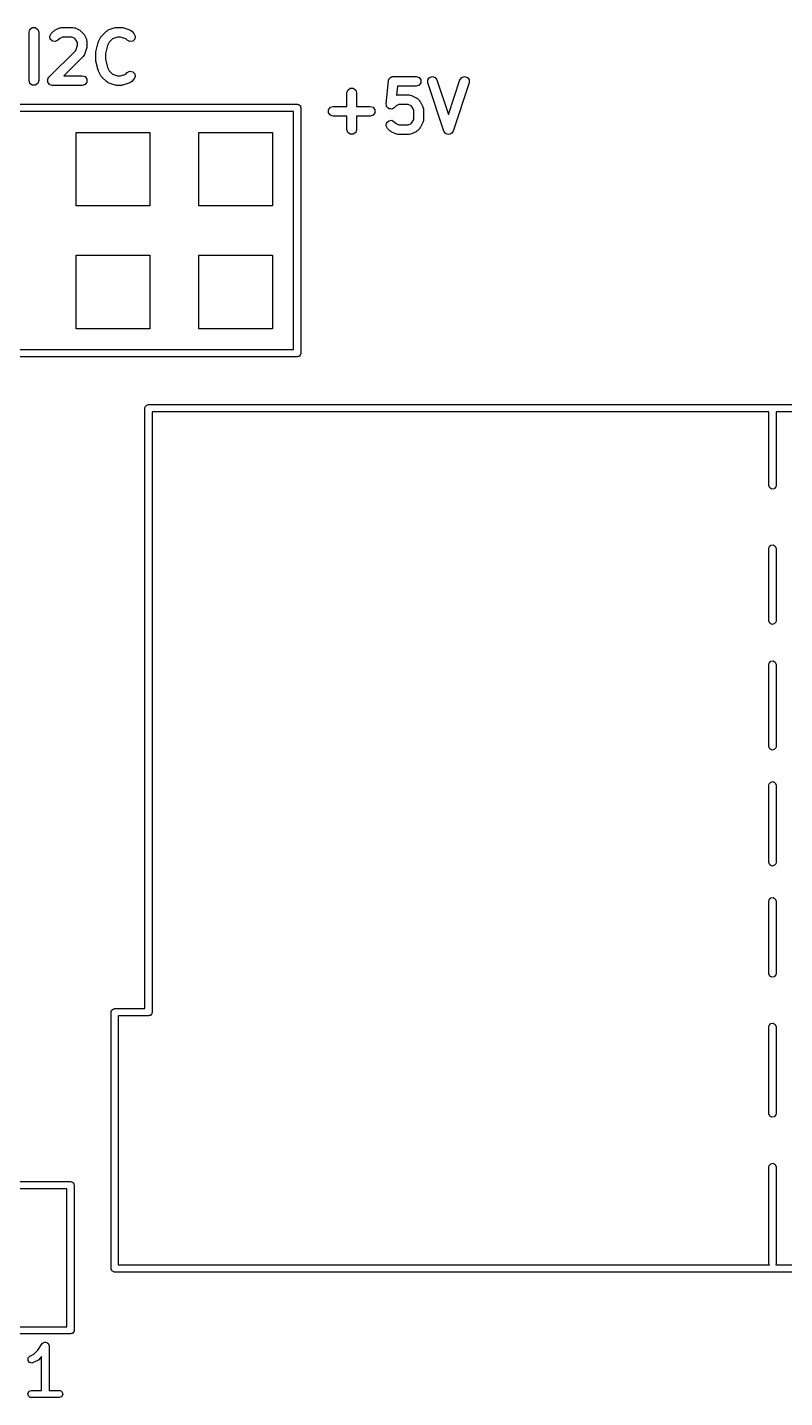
# Model space of a CAD drawing. Extents: x 0.1 to 2.5, y -0.97 to 0.18.
# Drawn here: x 0.69 to 1.307, y -0.941 to 0.175 of the extents above; entities that cross this region are included whole.
import ezdxf

# ---------------------------------------------------------------- set-up
doc = ezdxf.new("R2010")
doc.units = 0
doc.header["$MEASUREMENT"] = 0
doc.layers.add('BLACK', color=7, linetype='CONTINUOUS')

msp = doc.modelspace()

# ---------------------------------------------------------------- linework, layer by layer
at = {"layer": 'BLACK', "linetype": 'CONTINUOUS'}
for p, q in [((0.6917, 0.1716), (0.6924, 0.1739)), ((0.6917, 0.1322), (0.6917, 0.1716)), ((0.6924, 0.1739), (0.6944, 0.1753)), ((0.6944, 0.1753), (0.6968, 0.1753)), ((0.6968, 0.1753), (0.6988, 0.1739)), ((0.6988, 0.1739), (0.6996, 0.1716)), ((0.6996, 0.1716), (0.6996, 0.1322)), ((0.7086, 0.1684), (0.7097, 0.1706)), ((0.709, 0.166), (0.7086, 0.1684)), ((0.7097, 0.1706), (0.7116, 0.1725)), ((0.7116, 0.1725), (0.7122, 0.1728)), ((0.7122, 0.1728), (0.7126, 0.1732)), ((0.7126, 0.1732), (0.7164, 0.1751)), ((0.7164, 0.1751), (0.7173, 0.1752)), ((0.719, 0.1676), (0.7167, 0.1664)), ((0.7173, 0.1752), (0.7181, 0.1755)), ((0.7181, 0.1755), (0.7275, 0.1755)), ((0.7266, 0.1676), (0.719, 0.1676)), ((0.7289, 0.1664), (0.7266, 0.1676)), ((0.7275, 0.1755), (0.7284, 0.1752)), ((0.7284, 0.1752), (0.7293, 0.1751)), ((0.7293, 0.1751), (0.733, 0.1732)), ((0.733, 0.1732), (0.7335, 0.1728)), ((0.7335, 0.1728), (0.734, 0.1725)), ((0.734, 0.1725), (0.7359, 0.1706)), ((0.7359, 0.1706), (0.7362, 0.17)), ((0.7362, 0.17), (0.7366, 0.1696)), ((0.7366, 0.1696), (0.7385, 0.1658)), ((0.7483, 0.1639), (0.7502, 0.1677)), ((0.7502, 0.1677), (0.7507, 0.1682)), ((0.7507, 0.1682), (0.751, 0.1687)), ((0.751, 0.1687), (0.7547, 0.1725)), ((0.7547, 0.1725), (0.7555, 0.1729)), ((0.7555, 0.1729), (0.7562, 0.1734)), ((0.7562, 0.1734), (0.7619, 0.1753)), ((0.7638, 0.1676), (0.7596, 0.1662)), ((0.7619, 0.1753), (0.7625, 0.1753)), ((0.7625, 0.1753), (0.7631, 0.1755)), ((0.7631, 0.1755), (0.7669, 0.1755)), ((0.7662, 0.1676), (0.7638, 0.1676)), ((0.7704, 0.1662), (0.7662, 0.1676)), ((0.7669, 0.1755), (0.7675, 0.1753)), ((0.7675, 0.1753), (0.7681, 0.1753)), ((0.7681, 0.1753), (0.7737, 0.1734)), ((0.7737, 0.1734), (0.7745, 0.1729)), ((0.7745, 0.1729), (0.7753, 0.1725)), ((0.7753, 0.1725), (0.7771, 0.1706)), ((0.7771, 0.1706), (0.7782, 0.1684)), ((0.7782, 0.1684), (0.7779, 0.166)), ((0.7078, 0.135), (0.7297, 0.1568)), ((0.7107, 0.1643), (0.709, 0.166)), ((0.7131, 0.1639), (0.7107, 0.1643)), ((0.7153, 0.165), (0.7131, 0.1639)), ((0.7167, 0.1664), (0.7153, 0.165)), ((0.7299, 0.1655), (0.7289, 0.1664)), ((0.7297, 0.1568), (0.7311, 0.161)), ((0.7311, 0.1631), (0.7299, 0.1655)), ((0.7311, 0.161), (0.7311, 0.1631)), ((0.7387, 0.1591), (0.7369, 0.1534)), ((0.7385, 0.1658), (0.7386, 0.1649)), ((0.7386, 0.1649), (0.7389, 0.1641)), ((0.7389, 0.1603), (0.7387, 0.1597)), ((0.7387, 0.1597), (0.7387, 0.1591)), ((0.7389, 0.1641), (0.7389, 0.1603)), ((0.7462, 0.1556), (0.748, 0.1631)), ((0.748, 0.1631), (0.7483, 0.1635)), ((0.7483, 0.1635), (0.7483, 0.1639)), ((0.7556, 0.1608), (0.7539, 0.1542)), ((0.757, 0.1636), (0.7556, 0.1608)), ((0.7596, 0.1662), (0.757, 0.1636)), ((0.7716, 0.165), (0.7704, 0.1662)), ((0.7737, 0.1639), (0.7716, 0.165)), ((0.7761, 0.1643), (0.7737, 0.1639)), ((0.7779, 0.166), (0.7761, 0.1643)), ((0.7359, 0.1519), (0.7201, 0.1361)), ((0.7363, 0.1527), (0.7359, 0.1519)), ((0.7369, 0.1534), (0.7363, 0.1527)), ((0.7461, 0.1547), (0.7462, 0.1552)), ((0.7461, 0.1491), (0.7461, 0.1547)), ((0.7462, 0.1486), (0.7461, 0.1491)), ((0.7462, 0.1552), (0.7462, 0.1556)), ((0.7462, 0.1481), (0.7462, 0.1486)), ((0.748, 0.1406), (0.7462, 0.1481)), ((0.7539, 0.1542), (0.7539, 0.1495)), ((0.7539, 0.1495), (0.7556, 0.1429)), ((0.7069, 0.1334), (0.7074, 0.1342)), ((0.7074, 0.1342), (0.7078, 0.135)), ((0.7201, 0.1361), (0.735, 0.1361)), ((0.735, 0.1361), (0.7373, 0.1354)), ((0.7373, 0.1354), (0.7387, 0.1334)), ((0.7483, 0.1402), (0.748, 0.1406)), ((0.7483, 0.1398), (0.7483, 0.1402)), ((0.7502, 0.1361), (0.7483, 0.1398)), ((0.7507, 0.1356), (0.7502, 0.1361)), ((0.751, 0.135), (0.7507, 0.1356)), ((0.7547, 0.1313), (0.751, 0.135)), ((0.7556, 0.1429), (0.757, 0.1401)), ((0.757, 0.1401), (0.7596, 0.1375)), ((0.7596, 0.1375), (0.7638, 0.1361)), ((0.7638, 0.1361), (0.7662, 0.1361)), ((0.7662, 0.1361), (0.7704, 0.1375)), ((0.7704, 0.1375), (0.7716, 0.1387)), ((0.7716, 0.1387), (0.7737, 0.1398)), ((0.7737, 0.1398), (0.7761, 0.1394)), ((0.7761, 0.1394), (0.7779, 0.1377)), ((0.7782, 0.1353), (0.7771, 0.1332)), ((0.7779, 0.1377), (0.7782, 0.1353)), ((0.9849, 0.1334), (0.9852, 0.1342)), ((0.9852, 0.1342), (0.9856, 0.1344)), ((0.9856, 0.1344), (0.9858, 0.1347)), ((0.9858, 0.1347), (0.9866, 0.135)), ((0.9866, 0.135), (0.9873, 0.1354)), ((0.9873, 0.1354), (0.9877, 0.1354)), ((0.9877, 0.1354), (0.9881, 0.1355)), ((0.9881, 0.1355), (1.0069, 0.1355)), ((1.0069, 0.1355), (1.0092, 0.1347)), ((1.0092, 0.1347), (1.0106, 0.1328)), ((1.0162, 0.1327), (1.0177, 0.1347)), ((1.0177, 0.1347), (1.02, 0.1355)), ((1.02, 0.1355), (1.0223, 0.1348)), ((1.0223, 0.1348), (1.0237, 0.1328)), ((1.0425, 0.1328), (1.0439, 0.1348)), ((1.0439, 0.1348), (1.0463, 0.1355)), ((1.0463, 0.1355), (1.0486, 0.1347)), ((1.0486, 0.1347), (1.05, 0.1327)), ((0.6924, 0.1299), (0.6917, 0.1322)), ((0.6944, 0.1284), (0.6924, 0.1299)), ((0.6968, 0.1284), (0.6944, 0.1284)), ((0.6988, 0.1299), (0.6968, 0.1284)), ((0.6996, 0.1322), (0.6988, 0.1299)), ((0.7067, 0.1328), (0.7069, 0.1331)), ((0.7069, 0.1319), (0.7067, 0.1328)), ((0.7069, 0.1331), (0.7069, 0.1334)), ((0.7069, 0.131), (0.7069, 0.1319)), ((0.7071, 0.1307), (0.7069, 0.131)), ((0.7071, 0.1304), (0.7071, 0.1307)), ((0.7078, 0.1298), (0.7071, 0.1304)), ((0.7083, 0.129), (0.7078, 0.1298)), ((0.7086, 0.1289), (0.7083, 0.129)), ((0.7088, 0.1287), (0.7086, 0.1289)), ((0.7097, 0.1285), (0.7088, 0.1287)), ((0.7106, 0.1283), (0.7097, 0.1285)), ((0.735, 0.1283), (0.7106, 0.1283)), ((0.7373, 0.129), (0.735, 0.1283)), ((0.7387, 0.131), (0.7373, 0.129)), ((0.7387, 0.1334), (0.7387, 0.131)), ((0.7555, 0.1309), (0.7547, 0.1313)), ((0.7562, 0.1303), (0.7555, 0.1309)), ((0.7619, 0.1285), (0.7562, 0.1303)), ((0.7625, 0.1285), (0.7619, 0.1285)), ((0.7631, 0.1283), (0.7625, 0.1285)), ((0.7669, 0.1283), (0.7631, 0.1283)), ((0.7675, 0.1285), (0.7669, 0.1283)), ((0.7681, 0.1285), (0.7675, 0.1285)), ((0.7737, 0.1303), (0.7681, 0.1285)), ((0.7745, 0.1309), (0.7737, 0.1303)), ((0.7753, 0.1313), (0.7745, 0.1309)), ((0.7771, 0.1332), (0.7753, 0.1313)), ((0.9504, 0.1222), (0.9512, 0.1245)), ((0.9512, 0.1245), (0.9532, 0.1259)), ((0.9532, 0.1259), (0.9556, 0.1259)), ((0.9556, 0.1259), (0.9576, 0.1245)), ((0.9576, 0.1245), (0.9583, 0.1222)), ((0.9823, 0.1132), (0.9842, 0.132)), ((0.9842, 0.132), (0.9844, 0.1323)), ((0.9844, 0.1328), (0.9849, 0.1334)), ((0.9844, 0.1323), (0.9844, 0.1328)), ((0.9917, 0.1276), (0.9909, 0.1202)), ((1.0069, 0.1276), (0.9917, 0.1276)), ((1.0092, 0.1284), (1.0069, 0.1276)), ((1.0106, 0.1303), (1.0092, 0.1284)), ((1.0106, 0.1328), (1.0106, 0.1303)), ((1.0163, 0.1303), (1.0162, 0.1327)), ((1.0294, 0.0909), (1.0163, 0.1303)), ((1.0237, 0.1328), (1.0331, 0.1046)), ((1.0331, 0.1046), (1.0425, 0.1328)), ((1.05, 0.1303), (1.0369, 0.0909)), ((1.05, 0.1327), (1.05, 0.1303)), ((0.41, 0.113), (0.91, 0.113)), ((0.91, 0.113), (0.9104, 0.1129)), ((0.9104, 0.1129), (0.9105, 0.1129)), ((0.9105, 0.1129), (0.9106, 0.1128)), ((0.9106, 0.1128), (0.911, 0.1128)), ((0.911, 0.1128), (0.9116, 0.1123)), ((0.9116, 0.1123), (0.9123, 0.1119)), ((0.9123, 0.1119), (0.9124, 0.1116)), ((0.9124, 0.1116), (0.9126, 0.1115)), ((0.9504, 0.1111), (0.9504, 0.1222)), ((0.9583, 0.1222), (0.9583, 0.1111)), ((0.9826, 0.1121), (0.9823, 0.1132)), ((0.9827, 0.111), (0.9826, 0.1121)), ((0.9928, 0.1126), (0.9905, 0.1115)), ((0.9909, 0.1202), (0.991, 0.1202)), ((0.991, 0.1202), (0.9919, 0.1205)), ((0.9919, 0.1205), (1.0012, 0.1205)), ((1.0003, 0.1126), (0.9928, 0.1126)), ((1.0027, 0.1115), (1.0003, 0.1126)), ((1.0012, 0.1205), (1.0021, 0.1202)), ((1.0021, 0.1202), (1.003, 0.1201)), ((1.003, 0.1201), (1.0068, 0.1182)), ((1.0068, 0.1182), (1.0072, 0.1178)), ((1.0072, 0.1178), (1.0078, 0.1175)), ((1.0078, 0.1175), (1.0097, 0.1156)), ((1.0097, 0.1156), (1.0099, 0.115)), ((1.0099, 0.115), (1.0104, 0.1146)), ((1.0104, 0.1146), (1.0123, 0.1108)), ((0.907, 0.107), (0.413, 0.107)), ((0.907, -0.087), (0.907, 0.107)), ((0.9126, 0.1115), (0.9127, 0.1107)), ((0.9127, 0.1107), (0.913, 0.11)), ((0.913, 0.11), (0.913, -0.09)), ((0.9356, 0.1084), (0.9371, 0.1104)), ((0.9356, 0.106), (0.9356, 0.1084)), ((0.9371, 0.104), (0.9356, 0.106)), ((0.9371, 0.1104), (0.9394, 0.1111)), ((0.9394, 0.1033), (0.9371, 0.104)), ((0.9394, 0.1111), (0.9504, 0.1111)), ((0.9504, 0.1033), (0.9394, 0.1033)), ((0.9504, 0.0922), (0.9504, 0.1033)), ((0.9583, 0.1111), (0.9694, 0.1111)), ((0.9694, 0.1033), (0.9583, 0.1033)), ((0.9583, 0.1033), (0.9583, 0.0922)), ((0.9694, 0.1111), (0.9717, 0.1104)), ((0.9717, 0.104), (0.9694, 0.1033)), ((0.9717, 0.1104), (0.9731, 0.1084)), ((0.9731, 0.106), (0.9717, 0.104)), ((0.9731, 0.1084), (0.9731, 0.106)), ((0.9828, 0.1109), (0.9827, 0.111)), ((0.9829, 0.1108), (0.9828, 0.1109)), ((0.9837, 0.1101), (0.9829, 0.1108)), ((0.9845, 0.1093), (0.9837, 0.1101)), ((0.9846, 0.1093), (0.9845, 0.1093)), ((0.9847, 0.1092), (0.9846, 0.1093)), ((0.9858, 0.1091), (0.9847, 0.1092)), ((0.9869, 0.1089), (0.9858, 0.1091)), ((0.987, 0.109), (0.9869, 0.1089)), ((0.9871, 0.109), (0.987, 0.109)), ((0.988, 0.1095), (0.9871, 0.109)), ((0.989, 0.11), (0.988, 0.1095)), ((0.9905, 0.1115), (0.989, 0.11)), ((1.0036, 0.1105), (1.0027, 0.1115)), ((1.0048, 0.1081), (1.0036, 0.1105)), ((1.0036, 0.0983), (1.0048, 0.1006)), ((1.0048, 0.1006), (1.0048, 0.1081)), ((1.0123, 0.1108), (1.0124, 0.1099)), ((1.0124, 0.1099), (1.0127, 0.1091)), ((1.0127, 0.1091), (1.0127, 0.0997)), ((0.73, 0.03), (0.73, 0.09)), ((0.73, 0.09), (0.79, 0.09)), ((0.79, 0.09), (0.79, 0.03)), ((0.83, 0.03), (0.83, 0.09)), ((0.83, 0.09), (0.89, 0.09)), ((0.89, 0.09), (0.89, 0.03)), ((0.9512, 0.0899), (0.9504, 0.0922)), ((0.9532, 0.0884), (0.9512, 0.0899)), ((0.9576, 0.0899), (0.9556, 0.0884)), ((0.9583, 0.0922), (0.9576, 0.0899)), ((0.9824, 0.0953), (0.9827, 0.0977)), ((0.9835, 0.0932), (0.9824, 0.0953)), ((0.9827, 0.0977), (0.9845, 0.0994)), ((0.9853, 0.0913), (0.9835, 0.0932)), ((0.9845, 0.0994), (0.9869, 0.0998)), ((0.9859, 0.091), (0.9853, 0.0913)), ((0.9864, 0.0905), (0.9859, 0.091)), ((0.9901, 0.0887), (0.9864, 0.0905)), ((0.9869, 0.0998), (0.989, 0.0987)), ((0.989, 0.0987), (0.9905, 0.0973)), ((0.9905, 0.0973), (0.9928, 0.0961)), ((0.9928, 0.0961), (1.0003, 0.0961)), ((1.0003, 0.0961), (1.0027, 0.0973)), ((1.0027, 0.0973), (1.0036, 0.0983)), ((1.0068, 0.0905), (1.003, 0.0887)), ((1.0072, 0.091), (1.0068, 0.0905)), ((1.0078, 0.0913), (1.0072, 0.091)), ((1.0097, 0.0932), (1.0078, 0.0913)), ((1.0099, 0.0937), (1.0097, 0.0932)), ((1.0104, 0.0942), (1.0099, 0.0937)), ((1.0123, 0.0979), (1.0104, 0.0942)), ((1.0124, 0.0988), (1.0123, 0.0979)), ((1.0127, 0.0997), (1.0124, 0.0988)), ((1.0301, 0.09), (1.0294, 0.0909)), ((1.0308, 0.089), (1.0301, 0.09)), ((1.0361, 0.09), (1.0355, 0.089)), ((1.0369, 0.0909), (1.0361, 0.09)), ((0.9556, 0.0884), (0.9532, 0.0884)), ((0.991, 0.0885), (0.9901, 0.0887)), ((0.9919, 0.0883), (0.991, 0.0885)), ((1.0012, 0.0883), (0.9919, 0.0883)), ((1.0021, 0.0885), (1.0012, 0.0883)), ((1.003, 0.0887), (1.0021, 0.0885)), ((1.032, 0.0886), (1.0308, 0.089)), ((1.0308, 0.089), (1.0308, 0.089)), ((1.0308, 0.089), (1.0308, 0.089)), ((1.0331, 0.0883), (1.032, 0.0886)), ((1.0332, 0.0883), (1.0331, 0.0883)), ((1.0331, 0.0883), (1.0331, 0.0883)), ((1.0343, 0.0886), (1.0332, 0.0883)), ((1.0354, 0.089), (1.0343, 0.0886)), ((1.0355, 0.089), (1.0354, 0.089)), ((1.0354, 0.089), (1.0354, 0.089)), ((0.79, 0.03), (0.73, 0.03)), ((0.89, 0.03), (0.83, 0.03)), ((0.73, -0.07), (0.73, -0.01)), ((0.73, -0.01), (0.79, -0.01)), ((0.79, -0.01), (0.79, -0.07)), ((0.83, -0.07), (0.83, -0.01)), ((0.83, -0.01), (0.89, -0.01)), ((0.89, -0.01), (0.89, -0.07)), ((0.79, -0.07), (0.73, -0.07)), ((0.89, -0.07), (0.83, -0.07)), ((0.413, -0.087), (0.907, -0.087)), ((0.91, -0.093), (0.41, -0.093)), ((0.9107, -0.0927), (0.91, -0.093)), ((0.9115, -0.0926), (0.9107, -0.0927)), ((0.9116, -0.0924), (0.9115, -0.0926)), ((0.9119, -0.0923), (0.9116, -0.0924)), ((0.9123, -0.0916), (0.9119, -0.0923)), ((0.9128, -0.091), (0.9123, -0.0916)), ((0.9129, -0.0905), (0.9128, -0.0906)), ((0.9128, -0.0906), (0.9128, -0.091)), ((0.913, -0.09), (0.9129, -0.0904)), ((0.9129, -0.0904), (0.9129, -0.0905)), ((0.7861, -0.1341), (0.7862, -0.1337)), ((0.7862, -0.1337), (0.7867, -0.1331)), ((0.7867, -0.1331), (0.7871, -0.1325)), ((0.7871, -0.1325), (0.7873, -0.1324)), ((0.7873, -0.1324), (0.7875, -0.1322)), ((0.7875, -0.1322), (0.7883, -0.132)), ((0.7883, -0.132), (0.789, -0.1318)), ((0.789, -0.1318), (2.2024, -0.1318)), ((0.786, -0.1347), (0.7861, -0.1343)), ((0.786, -0.6239), (0.786, -0.1347)), ((0.7861, -0.1342), (0.7861, -0.1341)), ((0.7861, -0.1343), (0.7861, -0.1342)), ((1.2939, -0.1377), (0.7919, -0.1377)), ((0.7919, -0.1377), (0.7919, -0.6269)), ((1.2939, -0.1977), (1.2939, -0.1377)), ((1.8844, -0.1377), (1.2998, -0.1377)), ((1.2998, -0.1377), (1.2998, -0.1977)), ((1.2946, -0.1996), (1.2939, -0.1977)), ((1.2963, -0.2006), (1.2946, -0.1996)), ((1.2983, -0.2003), (1.2963, -0.2006)), ((1.2996, -0.1987), (1.2983, -0.2003)), ((1.2998, -0.1977), (1.2996, -0.1987)), ((1.2939, -0.2489), (1.2941, -0.2479)), ((1.2939, -0.308), (1.2939, -0.2489)), ((1.2941, -0.2479), (1.2954, -0.2463)), ((1.2954, -0.2463), (1.2974, -0.246)), ((1.2974, -0.246), (1.2991, -0.247)), ((1.2991, -0.247), (1.2998, -0.2489)), ((1.2998, -0.2489), (1.2998, -0.308)), ((1.2946, -0.3099), (1.2939, -0.308)), ((1.2963, -0.3109), (1.2946, -0.3099)), ((1.2983, -0.3105), (1.2963, -0.3109)), ((1.2996, -0.309), (1.2983, -0.3105)), ((1.2998, -0.308), (1.2996, -0.309)), ((1.2939, -0.3434), (1.2941, -0.3424)), ((1.2939, -0.4103), (1.2939, -0.3434)), ((1.2941, -0.3424), (1.2954, -0.3408)), ((1.2954, -0.3408), (1.2974, -0.3405)), ((1.2974, -0.3405), (1.2991, -0.3415)), ((1.2991, -0.3415), (1.2998, -0.3434)), ((1.2998, -0.3434), (1.2998, -0.4103)), ((1.2946, -0.4122), (1.2939, -0.4103)), ((1.2963, -0.4132), (1.2946, -0.4122)), ((1.2983, -0.4129), (1.2963, -0.4132)), ((1.2996, -0.4113), (1.2983, -0.4129)), ((1.2998, -0.4103), (1.2996, -0.4113)), ((1.2939, -0.4418), (1.2941, -0.4408)), ((1.2939, -0.5048), (1.2939, -0.4418)), ((1.2941, -0.4408), (1.2954, -0.4393)), ((1.2954, -0.4393), (1.2974, -0.4389)), ((1.2974, -0.4389), (1.2991, -0.4399)), ((1.2991, -0.4399), (1.2998, -0.4418)), ((1.2998, -0.4418), (1.2998, -0.5048)), ((1.2946, -0.5067), (1.2939, -0.5048)), ((1.2963, -0.5077), (1.2946, -0.5067)), ((1.2983, -0.5074), (1.2963, -0.5077)), ((1.2996, -0.5058), (1.2983, -0.5074)), ((1.2998, -0.5048), (1.2996, -0.5058)), ((1.2939, -0.5363), (1.2941, -0.5353)), ((1.2941, -0.5353), (1.2954, -0.5337)), ((1.2954, -0.5337), (1.2974, -0.5334)), ((1.2974, -0.5334), (1.2991, -0.5344)), ((1.2991, -0.5344), (1.2998, -0.5363)), ((1.2939, -0.5954), (1.2939, -0.5363)), ((1.2998, -0.5363), (1.2998, -0.5954)), ((1.2946, -0.5973), (1.2939, -0.5954)), ((1.2963, -0.5983), (1.2946, -0.5973)), ((1.2983, -0.5979), (1.2963, -0.5983)), ((1.2996, -0.5964), (1.2983, -0.5979)), ((1.2998, -0.5954), (1.2996, -0.5964)), ((0.7591, -0.6253), (0.7595, -0.6246)), ((0.7595, -0.6246), (0.7598, -0.6245)), ((0.7598, -0.6245), (0.7599, -0.6243)), ((0.7599, -0.6243), (0.7607, -0.6242)), ((0.7607, -0.6242), (0.7614, -0.6239)), ((0.7614, -0.6239), (0.786, -0.6239)), ((0.7585, -0.6263), (0.7586, -0.6262)), ((0.7585, -0.6265), (0.7585, -0.6263)), ((0.7585, -0.6269), (0.7585, -0.6265)), ((0.7585, -0.8355), (0.7585, -0.6269)), ((0.7586, -0.6258), (0.7591, -0.6253)), ((0.7586, -0.6262), (0.7586, -0.6258)), ((0.789, -0.6298), (0.7644, -0.6298)), ((0.7644, -0.6298), (0.7644, -0.8326)), ((0.7897, -0.6295), (0.789, -0.6298)), ((0.7905, -0.6294), (0.7897, -0.6295)), ((0.7906, -0.6292), (0.7905, -0.6294)), ((0.7909, -0.6291), (0.7906, -0.6292)), ((0.7913, -0.6284), (0.7909, -0.6291)), ((0.7918, -0.6279), (0.7913, -0.6284)), ((0.7919, -0.6274), (0.7918, -0.6275)), ((0.7918, -0.6275), (0.7918, -0.6279)), ((0.7919, -0.6269), (0.7919, -0.6272)), ((0.7919, -0.6272), (0.7919, -0.6274)), ((1.2941, -0.6377), (1.2954, -0.6361)), ((1.2954, -0.6361), (1.2974, -0.6358)), ((1.2974, -0.6358), (1.2991, -0.6368)), ((1.2939, -0.6387), (1.2941, -0.6377)), ((1.2939, -0.7095), (1.2939, -0.6387)), ((1.2991, -0.6368), (1.2998, -0.6387)), ((1.2998, -0.6387), (1.2998, -0.7095)), ((1.2946, -0.7114), (1.2939, -0.7095)), ((1.2963, -0.7124), (1.2946, -0.7114)), ((1.2983, -0.7121), (1.2963, -0.7124)), ((1.2996, -0.7105), (1.2983, -0.7121)), ((1.2998, -0.7095), (1.2996, -0.7105)), ((1.2939, -0.7528), (1.2941, -0.7518)), ((1.2939, -0.8316), (1.2939, -0.7528)), ((1.2941, -0.7518), (1.2954, -0.7503)), ((1.2954, -0.7503), (1.2974, -0.7499)), ((1.2974, -0.7499), (1.2991, -0.7509)), ((1.2991, -0.7509), (1.2998, -0.7528)), ((1.2998, -0.7528), (1.2998, -0.8316)), ((0.6498, -0.7648), (0.7256, -0.7648)), ((0.7256, -0.7648), (0.726, -0.7649)), ((0.726, -0.7649), (0.7261, -0.7649)), ((0.7261, -0.7649), (0.7262, -0.765)), ((0.7262, -0.765), (0.7266, -0.765)), ((0.7266, -0.765), (0.7272, -0.7655)), ((0.7272, -0.7655), (0.7279, -0.7659)), ((0.7279, -0.7659), (0.7279, -0.7661)), ((0.7279, -0.7661), (0.7281, -0.7663)), ((0.7281, -0.7663), (0.7283, -0.7671)), ((0.7283, -0.7671), (0.7285, -0.7678)), ((0.7285, -0.7678), (0.7285, -0.8859)), ((0.7226, -0.7707), (0.6469, -0.7707)), ((0.7226, -0.883), (0.7226, -0.7707)), ((0.7587, -0.8362), (0.7585, -0.8355)), ((0.7589, -0.837), (0.7587, -0.8362)), ((0.7591, -0.8372), (0.7589, -0.837)), ((0.7592, -0.8374), (0.7591, -0.8372)), ((0.7644, -0.8326), (1.2943, -0.8326)), ((1.2943, -0.8326), (1.2939, -0.8316)), ((1.2998, -0.8316), (1.2996, -0.8326)), ((1.2996, -0.8326), (1.5852, -0.8326)), ((0.7598, -0.8378), (0.7592, -0.8374)), ((0.7604, -0.8383), (0.7598, -0.8378)), ((0.7608, -0.8384), (0.7604, -0.8383)), ((0.7609, -0.8384), (0.7608, -0.8384)), ((0.761, -0.8384), (0.7609, -0.8384)), ((0.7614, -0.8385), (0.761, -0.8384)), ((2.2339, -0.8385), (0.7614, -0.8385)), ((0.6469, -0.883), (0.7226, -0.883)), ((0.7256, -0.8889), (0.6498, -0.8889)), ((0.7263, -0.8886), (0.7256, -0.8889)), ((0.7271, -0.8885), (0.7263, -0.8886)), ((0.7272, -0.8883), (0.7271, -0.8885)), ((0.7275, -0.8882), (0.7272, -0.8883)), ((0.7279, -0.8875), (0.7275, -0.8882)), ((0.7284, -0.8869), (0.7279, -0.8875)), ((0.7285, -0.8864), (0.7284, -0.8865)), ((0.7284, -0.8865), (0.7284, -0.8869)), ((0.7285, -0.8859), (0.7285, -0.8863)), ((0.7285, -0.8863), (0.7285, -0.8864)), ((0.6957, -0.9054), (0.699, -0.9022)), ((0.699, -0.9022), (0.7025, -0.8968)), ((0.7025, -0.8968), (0.7033, -0.8961)), ((0.7033, -0.8961), (0.7034, -0.896)), ((0.7034, -0.896), (0.7035, -0.8959)), ((0.7035, -0.8959), (0.7044, -0.8957)), ((0.7044, -0.8957), (0.7052, -0.8955)), ((0.7052, -0.8955), (0.7053, -0.8956)), ((0.7053, -0.8956), (0.7055, -0.8955)), ((0.7055, -0.8955), (0.7063, -0.896)), ((0.7063, -0.896), (0.707, -0.8963)), ((0.707, -0.8963), (0.7071, -0.8965)), ((0.7071, -0.8965), (0.7073, -0.8965)), ((0.7073, -0.8965), (0.7076, -0.8973)), ((0.7076, -0.8973), (0.7079, -0.8981)), ((0.7079, -0.8981), (0.7079, -0.8983)), ((0.7079, -0.8983), (0.708, -0.8984)), ((0.708, -0.8984), (0.708, -0.9349)), ((0.6909, -0.9105), (0.691, -0.9085)), ((0.6921, -0.9122), (0.6909, -0.9105)), ((0.691, -0.9085), (0.6924, -0.907)), ((0.6941, -0.9126), (0.6921, -0.9122)), ((0.6924, -0.907), (0.6957, -0.9054)), ((0.6951, -0.9123), (0.6941, -0.9126)), ((0.6988, -0.9105), (0.6951, -0.9123)), ((0.6989, -0.9104), (0.6988, -0.9105)), ((0.6996, -0.9099), (0.6989, -0.9104)), ((0.702, -0.9074), (0.6996, -0.9099)), ((0.702, -0.9349), (0.702, -0.9074)), ((0.6908, -0.9373), (0.6919, -0.9355)), ((0.6912, -0.9393), (0.6908, -0.9373)), ((0.6919, -0.9355), (0.6937, -0.9349)), ((0.6937, -0.9349), (0.702, -0.9349)), ((0.708, -0.9349), (0.7162, -0.9349)), ((0.7162, -0.9349), (0.7173, -0.935)), ((0.7173, -0.935), (0.7188, -0.9363)), ((0.7188, -0.9363), (0.7192, -0.9383)), ((0.6927, -0.9406), (0.6912, -0.9393)), ((0.6937, -0.9408), (0.6927, -0.9406)), ((0.7162, -0.9408), (0.6937, -0.9408)), ((0.7181, -0.9401), (0.7162, -0.9408)), ((0.7192, -0.9383), (0.7181, -0.9401))]:
    msp.add_line(p, q, dxfattribs=at)

doc.saveas('drawing.dxf')
